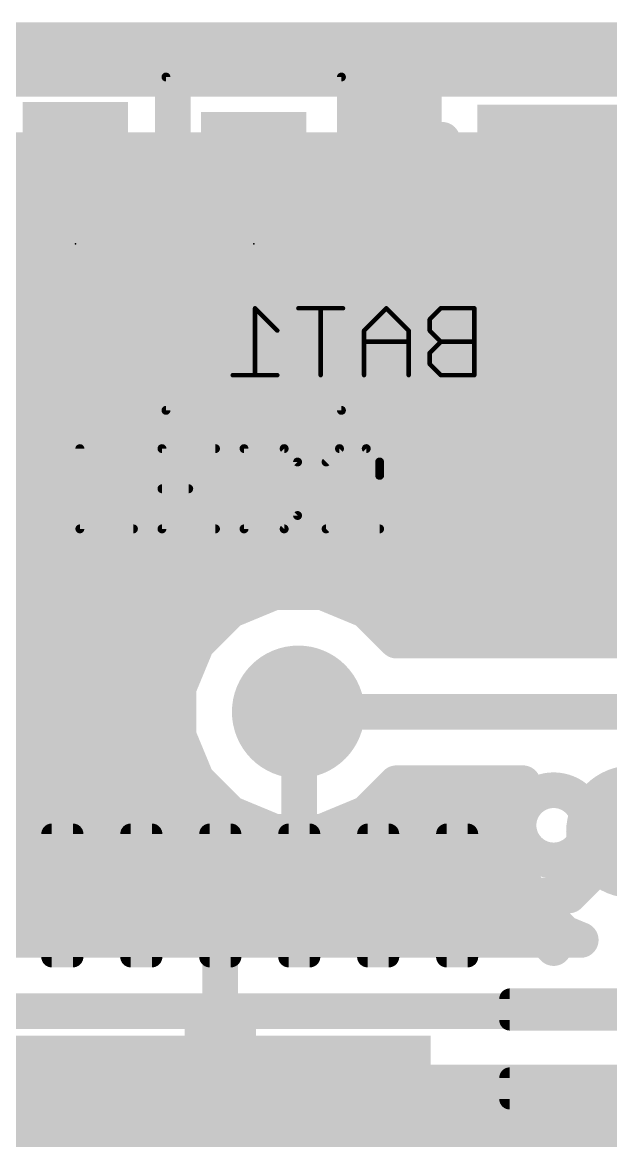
# Model space of a CAD drawing. Extents: x 2.9 to 30.2, y 6.6 to 27.7.
# Drawn here: x 20.53 to 23.88, y 13.43 to 19.8 of the extents above; entities that cross this region are included whole.
import ezdxf

# ---------------------------------------------------------------- set-up
doc = ezdxf.new("R2010")
doc.units = 0
for name, color, linetype in [('1', 22, 'CONTINUOUS'), ('16', 175, 'CONTINUOUS'), ('18', 82, 'CONTINUOUS'), ('21', 2, 'CONTINUOUS'), ('23', 7, 'CONTINUOUS'), ('26', 253, 'CONTINUOUS'), ('39', 22, 'CONTINUOUS')]:
    doc.layers.add(name, color=color, linetype=linetype)

# ---------------------------------------------------------------- blocks, each defined once
blk = doc.blocks.new('RECT')
blk.add_solid([(-0.5, -0.5), (0.5, -0.5), (-0.5, 0.5), (0.5, 0.5)])
blk = doc.blocks.new('RECT131200X38400R50')
at = {"const_width": 0.06}
blk.add_lwpolyline([(0.38, -0.06), (0.38, 0.06, 0.4142), (0.35, 0.09), (-0.35, 0.09, 0.4142), (-0.38, 0.06), (-0.38, -0.06, 0.4142), (-0.35, -0.09), (0.35, -0.09, 0.4142)], format="xyb", close=True, dxfattribs=at)
blk.add_solid([(-0.365, -0.075), (0.365, -0.075), (-0.365, 0.075), (0.365, 0.075)])
blk = doc.blocks.new('ROUNDV')
at = {"const_width": 0.5}
blk.add_lwpolyline([(0, -0.25, 1), (0, 0.25, 1), (0, -0.25)], format="xyb", dxfattribs=at)

msp = doc.modelspace()

# ---------------------------------------------------------------- linework, layer by layer
at = {"layer": '1', "const_width": 0.2032}
for points in [[(16.9096, 19.702), (27.5419, 19.702)], [(21.2543, 19.6548), (20.4017, 19.6548)], [(21.365, 19.544), (21.2543, 19.6548)], [(21.4177, 19.5968), (21.365, 19.544)], [(22.2703, 19.5968), (21.4177, 19.5968)], [(22.4488, 19.4183), (22.2703, 19.5968)], [(22.9927, 19.6388), (22.8142, 19.4603)], [(24.0453, 19.6388), (22.9927, 19.6388)], [(22.3598, 19.5072), (22.8612, 19.5072)], [(22.4488, 18.6657), (22.4488, 19.4183)], [(22.8142, 19.4603), (22.8142, 18.7077)], [(22.4488, 19.304), (22.8142, 19.304)], [(22.4488, 19.1008), (22.8142, 19.1008)], [(20.828, 19.05), (21.836, 19.05)], [(21.836, 19.05), (21.844, 19.042)], [(22.4488, 18.8976), (22.8142, 18.8976)], [(22.8142, 18.7077), (22.9927, 18.5292)], [(22.3606, 18.5776), (22.4488, 18.6657)], [(22.4488, 18.6944), (22.8275, 18.6944)], [(22.3623, 18.5765), (22.3606, 18.5776)], [(22.4285, 18.5103), (22.3623, 18.5765)], [(22.9927, 18.5292), (23.0142, 18.5292)], [(23.0142, 18.5292), (23.0142, 18.2352)], [(22.4754, 18.4293), (22.4285, 18.5103)], [(22.4396, 18.4912), (23.0142, 18.4912)], [(22.4996, 18.3388), (22.4754, 18.4293)], [(22.4996, 18.0654), (22.4996, 18.3388)], [(22.4996, 18.288), (23.0142, 18.288)], [(23.0142, 18.2352), (22.4906, 17.7116)], [(21.8674, 18.0186), (21.8674, 18.0654)], [(21.8674, 18.0654), (22.4996, 18.0654)], [(22.4996, 18.0848), (22.8638, 18.0848)], [(20.828, 16.891), (20.828, 18.034)], [(21.8206, 17.4364), (21.8206, 18.0186)], [(21.8206, 18.0186), (21.8674, 18.0186)], [(21.8674, 18.0186), (21.8674, 17.4364)], [(22.4996, 18.0186), (21.8674, 18.0186)], [(23.3877, 18.034), (22.3163, 16.9626)], [(22.4996, 17.7452), (22.4996, 18.0186)], [(23.519, 18.034), (23.3877, 18.034)], [(21.8206, 17.8816), (21.8674, 17.8816)], [(22.4996, 17.8816), (22.6606, 17.8816)], [(22.4906, 17.7116), (22.4996, 17.7452)], [(21.8206, 17.6784), (21.8674, 17.6784)], [(21.2543, 17.4292), (21.33, 17.5049)], [(21.33, 17.5049), (21.4067, 17.4606)], [(21.2344, 17.125), (21.2344, 17.4292)], [(21.2344, 17.4292), (21.2543, 17.4292)], [(21.3002, 17.4752), (21.3815, 17.4752)], [(21.4067, 17.4606), (21.4972, 17.4364)], [(21.4972, 17.4364), (21.8206, 17.4364)], [(21.8206, 17.4752), (21.8674, 17.4752)], [(21.8674, 17.4364), (22.1908, 17.4364)], [(22.2244, 17.4454), (22.148, 17.369)], [(22.1908, 17.4364), (22.2244, 17.4454)], [(21.4784, 17.369), (21.2344, 17.125)], [(22.148, 17.369), (21.4784, 17.369)], [(21.2344, 17.272), (21.3814, 17.272)], [(20.7535, 16.0694), (21.6468, 16.9626)], [(21.6468, 16.9626), (22.3163, 16.9626)], [(20.3035, 16.3665), (20.828, 16.891)], [(21.2035, 15.9446), (21.8151, 16.5562)], [(21.8151, 16.5562), (22.3809, 16.5562)], [(22.3809, 16.5562), (22.6349, 16.3022)], [(22.6349, 16.3022), (27.3275, 16.3022)], [(20.7535, 14.827), (20.7535, 16.0694)], [(21.2035, 14.827), (21.2035, 15.9446)], [(22.1035, 15.8677), (22.098, 15.8732)], [(22.1035, 14.827), (22.1035, 15.8677)], [(23.6398, 14.827), (24.003, 15.1902)], [(21.6535, 14.0614), (21.6535, 14.827)], [(21.6535, 14.827), (21.6535, 14.827)], [(21.6535, 14.827), (21.6535, 14.0614)], [(23.0035, 14.827), (23.6398, 14.827)], [(21.6535, 14.6304), (21.6535, 14.6304)], [(21.6535, 14.4272), (21.6535, 14.4272)], [(21.6535, 14.224), (21.6535, 14.224)], [(23.6535, 14.177), (24.591, 14.177)], [(21.5519, 14.0614), (21.6535, 14.0614)], [(21.5519, 12.9286), (21.5519, 14.0614)], [(21.6535, 14.0614), (21.7551, 14.0614)], [(21.7551, 14.0614), (21.7551, 12.9286)], [(21.5519, 14.0208), (21.7551, 14.0208)], [(21.5519, 13.8176), (21.7551, 13.8176)], [(21.5519, 13.6144), (21.7551, 13.6144)], [(21.5519, 13.4112), (21.7551, 13.4112)]]:
    msp.add_lwpolyline(points, dxfattribs=at)
at = {"layer": '1', "const_width": 0.1016}
for points in [[(21.2902, 19.6907, 1), (21.2183, 19.6189)], [(21.2543, 19.604, 1), (21.2543, 19.7056)], [(21.4177, 19.6476, 1), (21.4177, 19.546)], [(21.4537, 19.5609, 1), (21.3818, 19.6327)], [(22.3062, 19.6327, 1), (22.2343, 19.5609)], [(22.2703, 19.546, 1), (22.2703, 19.6476)], [(22.9927, 19.6896, 1), (22.9927, 19.588)], [(23.0287, 19.6029, 1), (22.9568, 19.6747)], [(21.3291, 19.58, 1), (21.4009, 19.5081)], [(21.3291, 19.5081, 1), (21.4009, 19.58)], [(22.3598, 19.558, 1), (22.3598, 19.4564)], [(22.8612, 19.4564, 1), (22.8612, 19.558)], [(22.4996, 19.4183, 1), (22.398, 19.4183)], [(22.4129, 19.3823, 1), (22.4847, 19.4542)], [(22.865, 19.4603, 1), (22.7634, 19.4603)], [(22.7783, 19.4962, 1), (22.8501, 19.4243)], [(22.4488, 19.3548, 1), (22.4488, 19.2532)], [(22.8142, 19.2532, 1), (22.8142, 19.3548)], [(22.4488, 19.1516, 1), (22.4488, 19.05)], [(22.8142, 19.05, 1), (22.8142, 19.1516)], [(20.828, 19.1008, 1), (20.828, 18.9992)], [(21.8719, 19.0859, 1), (21.8001, 19.0141)], [(21.8081, 19.0061, 1), (21.8799, 19.0779)], [(21.836, 18.9992, 1), (21.836, 19.1008)], [(22.4488, 18.9484, 1), (22.4488, 18.8468)], [(22.8142, 18.8468, 1), (22.8142, 18.9484)], [(22.8501, 18.7437, 1), (22.7783, 18.6718)], [(22.4488, 18.7452, 1), (22.4488, 18.6436)], [(22.4847, 18.6298, 1), (22.4129, 18.7017)], [(22.7634, 18.7077, 1), (22.865, 18.7077)], [(22.8275, 18.6436, 1), (22.8275, 18.7452)], [(22.386, 18.6215, 1), (22.3352, 18.5336)], [(22.3983, 18.6125, 1), (22.3264, 18.5406)], [(22.398, 18.6657, 1), (22.4996, 18.6657)], [(22.3247, 18.6135, 1), (22.3965, 18.5416)], [(22.3369, 18.5326, 1), (22.3878, 18.6205)], [(22.9927, 18.58, 1), (22.9927, 18.4784)], [(22.9568, 18.4933, 1), (23.0287, 18.5651)], [(23.065, 18.5292, 1), (22.9634, 18.5292)], [(23.0142, 18.4784, 1), (23.0142, 18.58)], [(22.4725, 18.5357, 1), (22.3846, 18.4849)], [(22.4396, 18.542, 1), (22.4396, 18.4404)], [(22.3926, 18.4744, 1), (22.4645, 18.5463)], [(23.0142, 18.4404, 1), (23.0142, 18.542)], [(22.5244, 18.4424, 1), (22.4263, 18.4161)], [(22.4314, 18.4039, 1), (22.5194, 18.4547)], [(22.5504, 18.3388, 1), (22.4488, 18.3388)], [(22.4996, 18.3388, 1), (22.4996, 18.2372)], [(22.4505, 18.3257, 1), (22.5487, 18.352)], [(23.0142, 18.2372, 1), (23.0142, 18.3388)], [(23.0501, 18.1993, 1), (22.9783, 18.2711)], [(22.9634, 18.2352, 1), (23.065, 18.2352)], [(21.9182, 18.0654, 1), (21.8166, 18.0654)], [(21.8674, 18.1162, 1), (21.8674, 18.0146)], [(22.4996, 18.1356, 1), (22.4996, 18.034)], [(22.4996, 18.0146, 1), (22.4996, 18.1162)], [(22.8638, 18.034, 1), (22.8638, 18.1356)], [(20.8788, 18.034, 1), (20.7772, 18.034)], [(21.8714, 18.0186, 1), (21.7698, 18.0186)], [(21.8206, 18.0694, 1), (21.8206, 17.9678)], [(21.9182, 18.0186, 1), (21.8166, 18.0186)], [(21.8674, 18.0694, 1), (21.8674, 17.9678)], [(21.8674, 17.9678, 1), (21.8674, 18.0694)], [(22.5504, 18.0186, 1), (22.4488, 18.0186)], [(22.4488, 18.0654, 1), (22.5504, 18.0654)], [(22.4996, 17.9678, 1), (22.4996, 18.0694)], [(23.3877, 18.0848, 1), (23.3877, 17.9832)], [(23.4237, 17.9981, 1), (23.3518, 18.0699)], [(23.519, 17.9832, 1), (23.519, 18.0848)], [(21.8166, 18.0186, 1), (21.9182, 18.0186)], [(21.8206, 17.9324, 1), (21.8206, 17.8308)], [(21.8674, 17.8308, 1), (21.8674, 17.9324)], [(22.4996, 17.9324, 1), (22.4996, 17.8308)], [(22.6606, 17.8308, 1), (22.6606, 17.9324)], [(22.4547, 17.7475, 1), (22.5265, 17.6757)], [(22.4488, 17.7452, 1), (22.5504, 17.7452)], [(22.5487, 17.732, 1), (22.4505, 17.7583)], [(21.8206, 17.7292, 1), (21.8206, 17.6276)], [(21.8674, 17.6276, 1), (21.8674, 17.7292)], [(22.4415, 17.7247, 1), (22.5397, 17.6984)], [(21.3554, 17.5489, 1), (21.3046, 17.461)], [(21.3659, 17.469, 1), (21.2941, 17.5409)], [(21.2852, 17.4292, 1), (21.1836, 17.4292)], [(21.2344, 17.48, 1), (21.2344, 17.3784)], [(21.3002, 17.526, 1), (21.3002, 17.4244)], [(21.2543, 17.3784, 1), (21.2543, 17.48)], [(21.4199, 17.5097, 1), (21.3936, 17.4116)], [(21.3813, 17.4166, 1), (21.4321, 17.5046)], [(21.3815, 17.4244, 1), (21.3815, 17.526)], [(21.4972, 17.4872, 1), (21.4972, 17.3856)], [(21.484, 17.3873, 1), (21.5103, 17.4855)], [(21.8206, 17.526, 1), (21.8206, 17.4244)], [(21.8674, 17.4872, 1), (21.8674, 17.3856)], [(21.8206, 17.3856, 1), (21.8206, 17.4872)], [(21.8674, 17.4244, 1), (21.8674, 17.526)], [(22.1777, 17.4855, 1), (22.204, 17.3873)], [(22.2603, 17.4095, 1), (22.1885, 17.4813)], [(22.1908, 17.3856, 1), (22.1908, 17.4872)], [(22.2376, 17.3963, 1), (22.2113, 17.4945)], [(21.2183, 17.4651, 1), (21.2902, 17.3933)], [(21.4784, 17.4198, 1), (21.4784, 17.3182)], [(21.5143, 17.3331, 1), (21.4425, 17.4049)], [(21.7698, 17.4364, 1), (21.8714, 17.4364)], [(21.8166, 17.4364, 1), (21.9182, 17.4364)], [(22.148, 17.3182, 1), (22.148, 17.4198)], [(22.1121, 17.4049, 1), (22.1839, 17.3331)], [(21.2344, 17.3228, 1), (21.2344, 17.2212)], [(21.3814, 17.2212, 1), (21.3814, 17.3228)], [(21.1985, 17.1609, 1), (21.2703, 17.0891)], [(21.1836, 17.125, 1), (21.2852, 17.125)], [(21.6468, 17.0134, 1), (21.6468, 16.9118)], [(21.6827, 16.9267, 1), (21.6108, 16.9985)], [(22.2804, 16.9985, 1), (22.3523, 16.9267)], [(22.3163, 16.9118, 1), (22.3163, 17.0134)], [(20.8639, 16.8551, 1), (20.7921, 16.9269)], [(20.7772, 16.891, 1), (20.8788, 16.891)], [(21.8151, 16.607, 1), (21.8151, 16.5054)], [(21.851, 16.5203, 1), (21.7792, 16.5921)], [(22.4168, 16.5921, 1), (22.345, 16.5203)], [(22.3809, 16.5054, 1), (22.3809, 16.607)], [(22.6349, 16.353, 1), (22.6349, 16.2514)], [(22.599, 16.2663, 1), (22.6708, 16.3381)], [(20.8043, 16.0694, 1), (20.7027, 16.0694)], [(20.7176, 16.1053, 1), (20.7894, 16.0334)], [(21.2543, 15.9446, 1), (21.1527, 15.9446)], [(21.1676, 15.9805, 1), (21.2394, 15.9087)], [(22.1339, 15.9091, 1), (22.0621, 15.8373)], [(22.1543, 15.8677, 1), (22.0527, 15.8677)], [(22.0676, 15.8318, 1), (22.1394, 15.9036)], [(21.7043, 14.827, 1), (21.6027, 14.827)], [(21.6535, 14.8778, 1), (21.6535, 14.7762)], [(21.7043, 14.827, 1), (21.6027, 14.827)], [(21.6535, 14.7762, 1), (21.6535, 14.8778)], [(23.0035, 14.8778, 1), (23.0035, 14.7762)], [(23.6398, 14.7762, 1), (23.6398, 14.8778)], [(20.7027, 14.827, 1), (20.8043, 14.827)], [(21.1527, 14.827, 1), (21.2543, 14.827)], [(22.0527, 14.827, 1), (22.1543, 14.827)], [(23.6039, 14.8629, 1), (23.6757, 14.7911)], [(21.6535, 14.6812, 1), (21.6535, 14.5796)], [(21.6535, 14.5796, 1), (21.6535, 14.6812)], [(21.6535, 14.478, 1), (21.6535, 14.3764)], [(21.6535, 14.3764, 1), (21.6535, 14.478)], [(21.6535, 14.2748, 1), (21.6535, 14.1732)], [(21.6535, 14.1732, 1), (21.6535, 14.2748)], [(23.6535, 14.2278, 1), (23.6535, 14.1262)], [(21.5519, 14.1122, 1), (21.5519, 14.0106)], [(21.6027, 14.0614, 1), (21.5011, 14.0614)], [(21.6535, 14.1122, 1), (21.6535, 14.0106)], [(21.6535, 14.0106, 1), (21.6535, 14.1122)], [(21.8059, 14.0614, 1), (21.7043, 14.0614)], [(21.7551, 14.0106, 1), (21.7551, 14.1122)], [(21.5519, 14.0716, 1), (21.5519, 13.97)], [(21.6027, 14.0614, 1), (21.7043, 14.0614)], [(21.6027, 14.0614, 1), (21.7043, 14.0614)], [(21.7551, 13.97, 1), (21.7551, 14.0716)], [(21.5519, 13.8684, 1), (21.5519, 13.7668)], [(21.7551, 13.7668, 1), (21.7551, 13.8684)], [(21.5519, 13.6652, 1), (21.5519, 13.5636)], [(21.7551, 13.5636, 1), (21.7551, 13.6652)], [(21.5519, 13.462, 1), (21.5519, 13.3604)], [(21.7551, 13.3604, 1), (21.7551, 13.462)]]:
    msp.add_lwpolyline(points, format="xyb", dxfattribs=at)
at = {"layer": '16', "const_width": 0.2032}
for points in [[(15.1611, 19.4818), (25.2422, 19.4818)], [(17.5378, 19.0754), (25.0739, 19.0754)], [(17.753, 18.8976), (25.2517, 18.8976)], [(17.9472, 18.6944), (25.4549, 18.6944)], [(18.1029, 18.4912), (25.6581, 18.4912)], [(18.2286, 18.288), (25.8613, 18.288)], [(18.3265, 18.0848), (26.0242, 18.0848)], [(18.4008, 17.8816), (26.0242, 17.8816)], [(18.4563, 17.6784), (26.0242, 17.6784)], [(18.4945, 17.4752), (26.0242, 17.4752)], [(18.5166, 17.272), (26.0242, 17.272)], [(16.2306, 17.0688), (26.0242, 17.0688)], [(18.5002, 16.8656), (26.0242, 16.8656)], [(18.4678, 16.6624), (26.0242, 16.6624)], [(21.9621, 16.5562), (21.7111, 16.4522)], [(22.2339, 16.5562), (21.9621, 16.5562)], [(22.4849, 16.4522), (22.2339, 16.5562)], [(18.4186, 16.4592), (21.728, 16.4592)], [(21.7111, 16.4522), (21.519, 16.2601)], [(22.468, 16.4592), (26.0242, 16.4592)], [(22.6575, 16.2796), (22.4849, 16.4522)], [(18.3475, 16.256), (21.5173, 16.256)], [(21.519, 16.2601), (21.415, 16.0091)], [(26.0242, 16.2796), (22.6575, 16.2796)], [(18.4128, 16.0528), (21.4331, 16.0528)], [(21.415, 16.0091), (21.415, 15.7373)], [(18.667, 15.8496), (21.415, 15.8496)], [(22.098, 15.8732), (26.3072, 15.8732)], [(21.415, 15.7373), (21.519, 15.4863)], [(18.7658, 15.6464), (21.4527, 15.6464)], [(21.519, 15.4863), (21.7111, 15.2942)], [(22.4849, 15.2942), (22.6575, 15.4668)], [(22.6575, 15.4668), (23.3783, 15.4668)], [(23.3783, 15.4668), (23.32, 15.3261)], [(18.796, 15.4432), (21.5621, 15.4432)], [(22.6339, 15.4432), (23.3685, 15.4432)], [(23.32, 15.3261), (23.32, 15.0543)], [(21.7111, 15.2942), (21.9621, 15.1902)], [(22.2339, 15.1902), (22.4849, 15.2942)], [(18.7704, 15.24), (21.8419, 15.24)], [(22.3541, 15.24), (23.32, 15.24)], [(21.9621, 15.1902), (22.2339, 15.1902)], [(18.6975, 15.0368), (23.3273, 15.0368)], [(23.32, 15.0543), (23.424, 14.8033)], [(18.9007, 14.8336), (23.4114, 14.8336)], [(23.424, 14.8033), (23.6161, 14.6112)], [(19.1039, 14.6304), (23.5969, 14.6304)], [(23.7079, 14.5732), (19.1611, 14.5732)], [(23.6161, 14.6112), (23.7079, 14.5732)], [(18.9928, 14.1668), (24.5808, 14.1668)], [(18.8244, 13.7604), (24.1357, 13.7604)], [(18.5448, 13.6144), (24.3249, 13.6144)], [(18.5448, 13.4112), (25.1453, 13.4112)]]:
    msp.add_lwpolyline(points, dxfattribs=at)
at = {"layer": '16', "const_width": 0.1016}
for points in [[(21.9621, 16.607, 1), (21.9621, 16.5054)], [(21.9816, 16.5093, 1), (21.9427, 16.6031)], [(22.2533, 16.6031, 1), (22.2144, 16.5093)], [(22.2339, 16.5054, 1), (22.2339, 16.607)], [(21.6917, 16.4991, 1), (21.7305, 16.4053)], [(21.747, 16.4163, 1), (21.6752, 16.4881)], [(21.728, 16.4084, 1), (21.728, 16.51)], [(22.468, 16.51, 1), (22.468, 16.4084)], [(22.5208, 16.4881, 1), (22.449, 16.4163)], [(22.4654, 16.4053, 1), (22.5043, 16.4991)], [(21.4831, 16.296, 1), (21.5549, 16.2242)], [(21.5659, 16.2406, 1), (21.472, 16.2795)], [(21.5173, 16.2052, 1), (21.5173, 16.3068)], [(22.6575, 16.3304, 1), (22.6575, 16.2288)], [(22.6216, 16.2437, 1), (22.6934, 16.3155)], [(21.4331, 16.002, 1), (21.4331, 16.1036)], [(21.4658, 16.0091, 1), (21.3642, 16.0091)], [(21.3681, 16.0285, 1), (21.4619, 15.9896)], [(21.415, 15.7988, 1), (21.415, 15.9004)], [(22.098, 15.924, 1), (22.098, 15.8224)], [(21.4619, 15.7568, 1), (21.3681, 15.7179)], [(21.3642, 15.7373, 1), (21.4658, 15.7373)], [(21.4527, 15.5956, 1), (21.4527, 15.6972)], [(21.5549, 15.5222, 1), (21.4831, 15.4504)], [(21.472, 15.4669, 1), (21.5659, 15.5057)], [(22.6575, 15.5176, 1), (22.6575, 15.416)], [(22.6934, 15.4309, 1), (22.6216, 15.5027)], [(23.4252, 15.4474, 1), (23.3314, 15.4862)], [(23.3783, 15.416, 1), (23.3783, 15.5176)], [(21.5621, 15.3924, 1), (21.5621, 15.494)], [(22.6339, 15.494, 1), (22.6339, 15.3924)], [(23.3685, 15.3924, 1), (23.3685, 15.494)], [(23.3708, 15.3261, 1), (23.2692, 15.3261)], [(21.7305, 15.3411, 1), (21.6917, 15.2472)], [(21.6752, 15.2583, 1), (21.747, 15.3301)], [(22.449, 15.3301, 1), (22.5208, 15.2583)], [(22.5043, 15.2472, 1), (22.4654, 15.3411)], [(23.2731, 15.3455, 1), (23.3669, 15.3066)], [(21.8419, 15.1892, 1), (21.8419, 15.2908)], [(22.3541, 15.2908, 1), (22.3541, 15.1892)], [(23.32, 15.1892, 1), (23.32, 15.2908)], [(21.9621, 15.241, 1), (21.9621, 15.1394)], [(21.9427, 15.1433, 1), (21.9816, 15.2371)], [(22.2144, 15.2371, 1), (22.2533, 15.1433)], [(22.2339, 15.1394, 1), (22.2339, 15.241)], [(23.3669, 15.0738, 1), (23.2731, 15.0349)], [(23.3273, 14.986, 1), (23.3273, 15.0876)], [(23.2692, 15.0543, 1), (23.3708, 15.0543)], [(23.4114, 14.7828, 1), (23.4114, 14.8844)], [(23.4599, 14.8392, 1), (23.3881, 14.7674)], [(23.377, 14.7839, 1), (23.4709, 14.8227)], [(23.5969, 14.5796, 1), (23.5969, 14.6812)], [(23.6355, 14.6581, 1), (23.5967, 14.5642)], [(23.5802, 14.5753, 1), (23.652, 14.6471)], [(23.6885, 14.5262, 1), (23.7273, 14.6201)], [(23.7079, 14.5224, 1), (23.7079, 14.624)]]:
    msp.add_lwpolyline(points, format="xyb", dxfattribs=at)
at = {"layer": '21'}
for points, const_width in [([(20.2723, 19.5993), (21.3837, 19.5993)], 0.2032), ([(21.3837, 19.5993), (21.3837, 17.4847)], 0.2032), ([(22.669, 19.134), (22.669, 16.934)], 0.2032), ([(22.669, 19.134), (22.919, 19.134)], 0.2032), ([(21.844, 18.4658), (21.6916, 18.6182)], 0.1524), ([(21.844, 18.6182), (21.6916, 18.6182)], 0.1524), ([(21.844, 18.4658), (21.844, 18.6182)], 0.1524), ([(21.9964, 18.6182), (21.844, 18.6182)], 0.1524), ([(21.844, 18.4658), (21.9964, 18.6182)], 0.1524), ([(21.3837, 17.4847), (20.2724, 17.4847)], 0.2032), ([(20.8534, 17.374), (20.8534, 16.9164)], 0.0508), ([(21.6262, 17.374), (21.3212, 17.374)], 0.0508), ([(21.3212, 17.374), (21.3212, 16.9164)], 0.0508), ([(21.7889, 17.374), (21.7889, 16.9164)], 0.0508), ([(22.0177, 17.374), (21.7889, 17.374)], 0.0508), ([(22.094, 17.2977), (22.0177, 17.374)], 0.0508), ([(22.3329, 17.374), (22.2567, 17.2977)], 0.0508), ([(22.4855, 17.374), (22.3329, 17.374)], 0.0508), ([(22.5617, 17.2977), (22.4855, 17.374)], 0.0508), ([(22.094, 16.9927), (22.094, 17.2977)], 0.0508), ([(22.5617, 17.2215), (22.5617, 17.2977)], 0.0508), ([(22.2567, 16.9164), (22.5617, 17.2215)], 0.0508), ([(21.3212, 17.1452), (21.4737, 17.1452)], 0.0508), ([(22.669, 16.934), (22.919, 16.934)], 0.2032), ([(22.0177, 16.9164), (22.094, 16.9927)], 0.0508), ([(20.8534, 16.9164), (21.1585, 16.9164)], 0.0508), ([(21.3212, 16.9164), (21.6262, 16.9164)], 0.0508), ([(21.7889, 16.9164), (22.0177, 16.9164)], 0.0508), ([(22.5617, 16.9164), (22.2567, 16.9164)], 0.0508), ([(23.3535, 14.727), (23.5535, 14.527)], 0.2032)]:
    msp.add_lwpolyline(points, dxfattribs=dict(at, const_width=const_width))
for points, const_width in [([(21.4345, 19.5993, 1), (21.3329, 19.5993)], 0.1016), ([(21.3837, 19.5485, 1), (21.3837, 19.6501)], 0.1016), ([(22.7198, 19.134, 1), (22.6182, 19.134)], 0.1016), ([(22.669, 19.1848, 1), (22.669, 19.0832)], 0.1016), ([(22.919, 19.0832, 1), (22.919, 19.1848)], 0.1016), ([(21.6916, 18.6563, 1), (21.6916, 18.5801)], 0.0762), ([(21.7185, 18.6451, 1), (21.6647, 18.5913)], 0.0762), ([(21.8821, 18.6182, 1), (21.8059, 18.6182)], 0.0762), ([(21.844, 18.6563, 1), (21.844, 18.5801)], 0.0762), ([(21.844, 18.5801, 1), (21.844, 18.6563)], 0.0762), ([(22.0233, 18.5913, 1), (21.9695, 18.6451)], 0.0762), ([(21.9964, 18.5801, 1), (21.9964, 18.6563)], 0.0762), ([(21.8059, 18.4658, 1), (21.8821, 18.4658)], 0.0762), ([(21.8171, 18.4927, 1), (21.8709, 18.4389)], 0.0762), ([(21.8171, 18.4389, 1), (21.8709, 18.4927)], 0.0762), ([(21.3329, 17.4847, 1), (21.4345, 17.4847)], 0.1016), ([(21.3837, 17.4339, 1), (21.3837, 17.5355)], 0.1016), ([(20.8661, 17.374, 1), (20.8407, 17.374)], 0.0254), ([(21.3212, 17.3867, 1), (21.3212, 17.3613)], 0.0254), ([(21.3339, 17.374, 1), (21.3085, 17.374)], 0.0254), ([(21.6262, 17.3613, 1), (21.6262, 17.3867)], 0.0254), ([(21.8016, 17.374, 1), (21.7762, 17.374)], 0.0254), ([(21.7889, 17.3867, 1), (21.7889, 17.3613)], 0.0254), ([(22.0267, 17.383, 1), (22.0087, 17.365)], 0.0254), ([(22.0177, 17.3613, 1), (22.0177, 17.3867)], 0.0254), ([(22.3329, 17.3867, 1), (22.3329, 17.3613)], 0.0254), ([(22.3419, 17.365, 1), (22.324, 17.383)], 0.0254), ([(22.4945, 17.383, 1), (22.4765, 17.365)], 0.0254), ([(22.4855, 17.3613, 1), (22.4855, 17.3867)], 0.0254), ([(22.1067, 17.2977, 1), (22.0813, 17.2977)], 0.0254), ([(22.085, 17.2887, 1), (22.103, 17.3067)], 0.0254), ([(22.2477, 17.3067, 1), (22.2657, 17.2887)], 0.0254), ([(22.5744, 17.2977, 1), (22.549, 17.2977)], 0.0254), ([(22.5528, 17.2887, 1), (22.5707, 17.3067)], 0.0254), ([(22.549, 17.2215, 1), (22.5744, 17.2215)], 0.0254), ([(22.5707, 17.2125, 1), (22.5528, 17.2304)], 0.0254), ([(21.3212, 17.1579, 1), (21.3212, 17.1325)], 0.0254), ([(21.4737, 17.1325, 1), (21.4737, 17.1579)], 0.0254), ([(22.669, 16.9848, 1), (22.669, 16.8832)], 0.1016), ([(22.919, 16.8832, 1), (22.919, 16.9848)], 0.1016), ([(22.0813, 16.9927, 1), (22.1067, 16.9927)], 0.0254), ([(22.103, 16.9837, 1), (22.085, 17.0016)], 0.0254), ([(22.6182, 16.934, 1), (22.7198, 16.934)], 0.1016), ([(20.8534, 16.9291, 1), (20.8534, 16.9037)], 0.0254), ([(20.8407, 16.9164, 1), (20.8661, 16.9164)], 0.0254), ([(21.1585, 16.9037, 1), (21.1585, 16.9291)], 0.0254), ([(21.3212, 16.9291, 1), (21.3212, 16.9037)], 0.0254), ([(21.3085, 16.9164, 1), (21.3339, 16.9164)], 0.0254), ([(21.6262, 16.9037, 1), (21.6262, 16.9291)], 0.0254), ([(21.7889, 16.9291, 1), (21.7889, 16.9037)], 0.0254), ([(21.7762, 16.9164, 1), (21.8016, 16.9164)], 0.0254), ([(22.0087, 16.9254, 1), (22.0267, 16.9074)], 0.0254), ([(22.0177, 16.9037, 1), (22.0177, 16.9291)], 0.0254), ([(22.2567, 16.9291, 1), (22.2567, 16.9037)], 0.0254), ([(22.2477, 16.9254, 1), (22.2657, 16.9074)], 0.0254), ([(22.5617, 16.9037, 1), (22.5617, 16.9291)], 0.0254), ([(23.5535, 15.027, 1), (23.5535, 15.427, 1), (23.5535, 15.027)], 0.2032), ([(23.3894, 14.7629, 1), (23.3176, 14.6911)], 0.1016), ([(23.5176, 14.4911, 1), (23.5894, 14.5629)], 0.1016)]:
    msp.add_lwpolyline(points, format="xyb", dxfattribs=dict(at, const_width=const_width))
at = {"layer": '23'}
for p in [(20.828, 18.542), (21.844, 18.542)]:
    msp.add_point(p, dxfattribs=at)
at = {"layer": '26', "const_width": 0.0127}
for points in [[(21.8579, 18.174, 1), (21.8452, 18.174)], [(21.8561, 18.1785, 1), (21.8471, 18.1695)], [(22.0987, 18.1804, 1), (22.0987, 18.1677)], [(22.2321, 18.174, 1), (22.2194, 18.174)], [(22.3529, 18.1677, 1), (22.3529, 18.1804)], [(22.6045, 18.1785, 1), (22.5955, 18.1695)], [(22.6045, 18.1695, 1), (22.5955, 18.1785)], [(22.9106, 18.1804, 1), (22.9106, 18.1677)], [(22.9151, 18.1695, 1), (22.9061, 18.1785)], [(23.1077, 18.174, 1), (23.095, 18.174)], [(23.1013, 18.1677, 1), (23.1013, 18.1804)], [(22.8534, 18.1105, 1), (22.8407, 18.1105)], [(22.8426, 18.115, 1), (22.8516, 18.106)], [(21.9742, 18.0424, 1), (21.9832, 18.0514)], [(22.4792, 18.0469, 1), (22.4665, 18.0469)], [(22.4684, 18.0514, 1), (22.4774, 18.0424)], [(22.7334, 18.0469, 1), (22.7207, 18.0469)], [(22.7226, 18.0424, 1), (22.7316, 18.0514)], [(22.8407, 18.0469, 1), (22.8534, 18.0469)], [(22.8516, 18.0514, 1), (22.8426, 18.0424)], [(22.4729, 17.9897, 1), (22.4729, 17.977)], [(22.7271, 17.977, 1), (22.7271, 17.9897)], [(22.9106, 17.9897, 1), (22.9106, 17.977)], [(22.9151, 17.9789, 1), (22.9061, 17.9879)], [(22.9061, 17.9789, 1), (22.9151, 17.9879)], [(23.1013, 17.977, 1), (23.1013, 17.9897)], [(22.8534, 17.9198, 1), (22.8407, 17.9198)], [(22.8426, 17.9243, 1), (22.8516, 17.9153)], [(22.8407, 17.8563, 1), (22.8534, 17.8563)], [(22.8516, 17.8607, 1), (22.8426, 17.8518)], [(21.7245, 17.7991, 1), (21.7245, 17.7863)], [(21.8452, 17.7927, 1), (21.8579, 17.7927)], [(21.9787, 17.7863, 1), (21.9787, 17.7991)], [(22.2194, 17.7927, 1), (22.2321, 17.7927)], [(22.4665, 17.7927, 1), (22.4792, 17.7927)], [(22.7207, 17.7927, 1), (22.7334, 17.7927)], [(22.9106, 17.7991, 1), (22.9106, 17.7863)], [(22.9061, 17.7882, 1), (22.9151, 17.7972)], [(23.095, 17.7927, 1), (23.1077, 17.7927)], [(23.1013, 17.7863, 1), (23.1013, 17.7991)]]:
    msp.add_lwpolyline(points, format="xyb", dxfattribs=at)
at = {"layer": '26', "const_width": 0.0254}
for points in [[(21.9787, 18.0469), (21.8516, 18.174)], [(21.8516, 18.174), (21.8516, 17.7927)], [(22.3529, 18.174), (22.0987, 18.174)], [(22.2258, 17.7927), (22.2258, 18.174)], [(22.6, 18.174), (22.4729, 18.0469)], [(22.7271, 18.0469), (22.6, 18.174)], [(22.9106, 18.174), (22.8471, 18.1105)], [(23.1013, 18.174), (22.9106, 18.174)], [(23.1013, 17.7927), (23.1013, 18.174)], [(22.8471, 18.1105), (22.8471, 18.0469)], [(22.4729, 18.0469), (22.4729, 17.7927)], [(22.7271, 17.7927), (22.7271, 18.0469)], [(22.8471, 18.0469), (22.9106, 17.9834)], [(22.7271, 17.9834), (22.4729, 17.9834)], [(22.9106, 17.9834), (22.8471, 17.9198)], [(23.1013, 17.9834), (22.9106, 17.9834)], [(22.8471, 17.9198), (22.8471, 17.8563)], [(22.8471, 17.8563), (22.9106, 17.7927)], [(21.9787, 17.7927), (21.7245, 17.7927)], [(22.9106, 17.7927), (23.1013, 17.7927)]]:
    msp.add_lwpolyline(points, dxfattribs=at)
at = {"layer": '39', "const_width": 0.0508}
for points in [[(21.344, 17.592), (21.344, 19.492)], [(21.344, 19.492), (22.344, 19.492)], [(22.344, 19.492), (22.344, 17.592)], [(22.344, 17.592), (21.344, 17.592)]]:
    msp.add_lwpolyline(points, dxfattribs=at)
at = {"layer": '39', "const_width": 0.0254}
for points in [[(21.3567, 19.492, 1), (21.3313, 19.492)], [(21.344, 19.5047, 1), (21.344, 19.4793)], [(22.3567, 19.492, 1), (22.3313, 19.492)], [(22.344, 19.4793, 1), (22.344, 19.5047)], [(21.344, 17.6047, 1), (21.344, 17.5793)], [(21.3313, 17.592, 1), (21.3567, 17.592)], [(22.3313, 17.592, 1), (22.3567, 17.592)], [(22.344, 17.5793, 1), (22.344, 17.6047)]]:
    msp.add_lwpolyline(points, format="xyb", dxfattribs=at)

# ---------------------------------------------------------------- block references
at = {"layer": '1'}
for p, xscale, yscale, rotation in [((20.828, 19.05), 0.6, 0.6, 270), ((23.519, 19.084), 0.8, 0.5, 180), ((21.844, 19.042), 0.5, 0.6, 90), ((23.519, 18.034), 0.4, 1.6, 180), ((20.828, 18.034), 0.6, 0.6, 270), ((21.844, 18.042), 0.5, 0.6, 90), ((23.519, 16.984), 0.8, 0.5, 180), ((21.6535, 12.827), 2.4, 2.4, 270)]:
    msp.add_blockref('RECT', p, dxfattribs=dict(at, xscale=xscale, yscale=yscale, rotation=rotation))
for p, rotation in [((20.7535, 14.827), 270), ((21.2035, 14.827), 270), ((21.6535, 14.827), 270), ((22.1035, 14.827), 270), ((22.5535, 14.827), 270), ((23.0035, 14.827), 270), ((23.6535, 14.177), 180), ((23.6535, 13.727), 180)]:
    msp.add_blockref('RECT131200X38400R50', p, dxfattribs=dict(at, rotation=rotation))
at = {"layer": '18', "xscale": 0.7564, "yscale": 0.7564}
for p in [(22.098, 15.8732), (22.098, 15.8732), (24.003, 15.1902), (24.003, 15.1902)]:
    msp.add_blockref('ROUNDV', p, dxfattribs=at)

doc.saveas('drawing.dxf')
